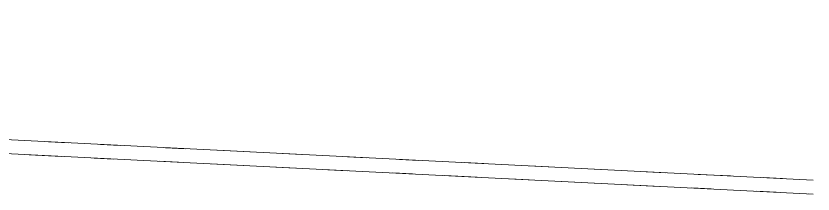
# Model space of a CAD drawing. Header units: metres. Extents: x 10 to 831, y 10 to 584.
# Drawn here: x 419.33 to 450, y 437 to 443.84 of the extents above; entities that cross this region are included whole.
import ezdxf

# ---------------------------------------------------------------- set-up
doc = ezdxf.new("R2010")
doc.units = ezdxf.units.M
doc.layers.add('VIS', color=8, linetype='Continuous', lineweight=13)

msp = doc.modelspace()

# ---------------------------------------------------------------- linework, layer by layer
at = {"layer": 'VIS'}
for p, q in [((323.883, 443.844), (450, 437.538)), ((450, 437.003), (322.633, 443.371)), ((421.339, 438.971), (420.589, 439.008)), ((423.339, 438.87), (422.588, 438.908)), ((425.837, 438.745), (425.087, 438.783)), ((428.336, 438.62), (427.087, 438.683)), ((419.84, 438.51), (421.089, 438.448)), ((422.339, 438.385), (423.088, 438.348)), ((430.335, 438.52), (429.586, 438.558)), ((432.834, 438.396), (432.084, 438.433)), ((434.833, 438.296), (434.083, 438.334)), ((424.838, 438.26), (425.588, 438.223)), ((426.837, 438.16), (428.087, 438.098)), ((429.336, 438.036), (430.085, 437.998)), ((437.332, 438.171), (436.583, 438.209)), ((439.831, 438.046), (439.081, 438.083)), ((441.83, 437.946), (441.08, 437.983)), ((431.335, 437.935), (432.084, 437.899)), ((433.834, 437.811), (434.584, 437.774)), ((435.833, 437.711), (437.082, 437.649)), ((444.329, 437.821), (443.579, 437.859)), ((446.828, 437.696), (445.578, 437.758)), ((438.332, 437.586), (439.081, 437.548)), ((440.331, 437.486), (441.58, 437.423)), ((442.829, 437.361), (444.079, 437.298)), ((448.827, 437.596), (448.078, 437.634)), ((445.329, 437.236), (446.079, 437.198)), ((447.827, 437.111), (448.577, 437.073)), ((449.826, 437.011), (450, 437.002))]:
    msp.add_line(p, q, dxfattribs=at)

doc.saveas('drawing.dxf')
